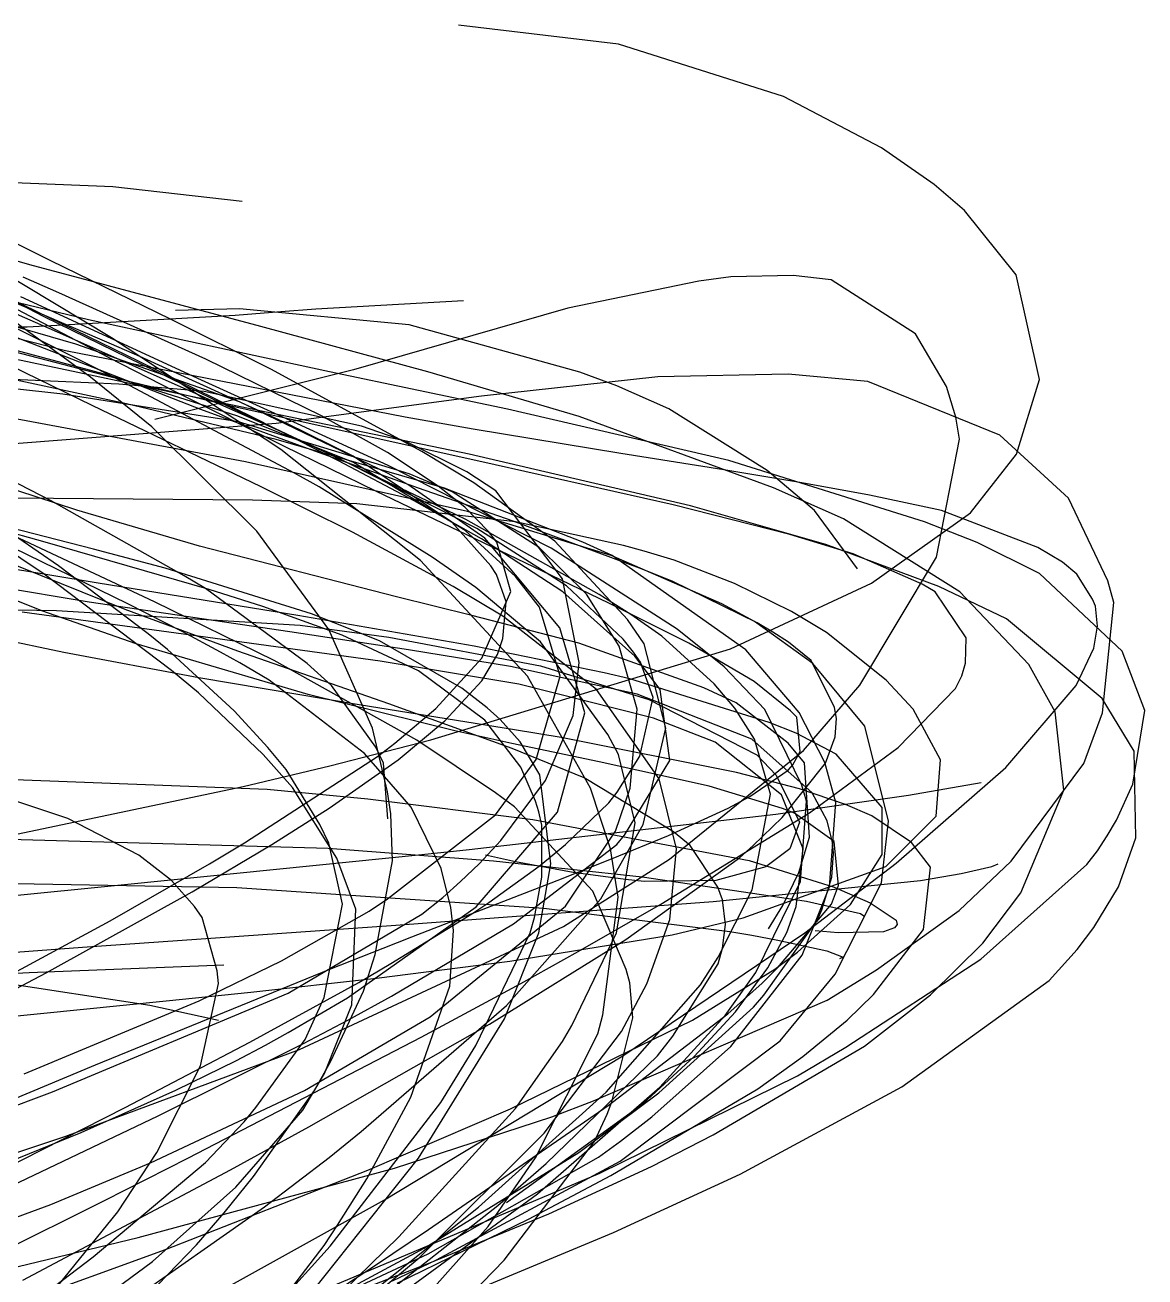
# Model space of a CAD drawing. Header units: metres. Extents: x -233 to 379, y -58 to 1087.
# Drawn here: x 347.94 to 378.66, y 752.67 to 787.02 of the extents above; entities that cross this region are included whole.
import ezdxf

# ---------------------------------------------------------------- set-up
doc = ezdxf.new("R2010")
doc.units = ezdxf.units.M

msp = doc.modelspace()

# ---------------------------------------------------------------- linework, layer by layer
for p, q in [((364.212, 786.496, -1236.508), (359.829, 787.024, -1233.395)), ((368.745, 785.063, -1238.466), (364.212, 786.496, -1236.508)), ((371.434, 783.656, -1238.761), (368.745, 785.063, -1238.466)), ((372.875, 782.645, -1238.509), (371.434, 783.656, -1238.761)), ((348.069, 780.448, -1214.258), (337.982, 783.288, -1209.474)), ((350.343, 782.582, -1232.46), (343.349, 782.869, -1229.336)), ((353.893, 782.184, -1233.779), (350.343, 782.582, -1232.46)), ((373.71, 781.936, -1238.165), (372.875, 782.645, -1238.509)), ((375.122, 780.172, -1236.698), (373.71, 781.936, -1238.165)), ((348.648, 780.559, -1195.24), (346.261, 781.735, -1195.379)), ((349.047, 778.083, -1201.889), (338.136, 780.85, -1197.666)), ((349.68, 778.937, -1215.427), (341.296, 780.955, -1212.196)), ((350.307, 778.264, -1206.252), (344.368, 780.822, -1202.679)), ((348.97, 778.53, -1205.12), (344.074, 780.695, -1201.962)), ((349.735, 777.366, -1204.62), (345.222, 780.648, -1202.217)), ((349.682, 778.471, -1205.498), (345.267, 780.62, -1202.82)), ((350.312, 778.442, -1196.556), (346.686, 780.618, -1196.628)), ((354.409, 778.753, -1217.242), (348.069, 780.448, -1214.258)), ((351.929, 778.952, -1195.03), (348.648, 780.559, -1195.24)), ((349.332, 778.265, -1222.847), (342.939, 780.128, -1218.373)), ((348.466, 779.021, -1195.607), (346.242, 780.169, -1195.67)), ((348.863, 779.673, -1203.41), (347.89, 780.104, -1202.785)), ((367.301, 780.118, -1225.942), (366.418, 779.997, -1225.484)), ((369.011, 780.155, -1226.686), (367.301, 780.118, -1225.942)), ((370.046, 780.037, -1227.04), (369.011, 780.155, -1226.686)), ((375.768, 777.302, -1232.922), (375.122, 780.172, -1236.698)), ((366.418, 779.997, -1225.484), (362.828, 779.255, -1223.42)), ((372.366, 778.55, -1227.023), (370.046, 780.037, -1227.04)), ((352.757, 776.475, -1202.411), (345.129, 779.45, -1197.731)), ((350.224, 777.903, -1206.701), (346.999, 779.598, -1204.547)), ((352.781, 777.281, -1195.862), (347.822, 779.564, -1195.871)), ((352.894, 777.855, -1205.969), (348.863, 779.673, -1203.41)), ((359.961, 779.457, -1232.305), (355.913, 779.23, -1231.34)), ((349.777, 776.582, -1201.467), (344.651, 779.078, -1199.822)), ((353.699, 779.059, -1230.52), (347.993, 778.735, -1228.076)), ((353.822, 779.237, -1234.062), (352.065, 779.193, -1232.342)), ((354.952, 779.153, -1230.999), (353.699, 779.059, -1230.52)), ((358.475, 778.8, -1237.802), (353.822, 779.237, -1234.062)), ((355.913, 779.23, -1231.34), (354.952, 779.153, -1230.999)), ((362.828, 779.255, -1223.42), (356.944, 777.563, -1219.54)), ((347.993, 778.735, -1228.076), (346.762, 778.734, -1227.475)), ((349.773, 777.66, -1198.559), (347.341, 778.882, -1198.837)), ((353.074, 776.771, -1195.508), (348.466, 779.021, -1195.607)), ((356.292, 777.508, -1217.913), (349.68, 778.937, -1215.427)), ((354.681, 777.583, -1194.82), (351.929, 778.952, -1195.03)), ((358.988, 777.506, -1219.325), (354.409, 778.753, -1217.242)), ((363.154, 777.498, -1240.065), (358.475, 778.8, -1237.802)), ((350.553, 777.301, -1199.87), (346.009, 778.477, -1197.885)), ((350.214, 777.415, -1223.207), (346.551, 778.405, -1220.477)), ((354.79, 775.942, -1208.973), (348.97, 778.53, -1205.12)), ((351.068, 777.796, -1206.358), (349.682, 778.471, -1205.498)), ((354.957, 775.377, -1196.301), (350.312, 778.442, -1196.556)), ((373.212, 777.11, -1226.411), (372.366, 778.55, -1227.023)), ((353.317, 776.66, -1218.672), (345.794, 778.248, -1215.518)), ((358.369, 776.261, -1206.586), (349.047, 778.083, -1201.889)), ((353.824, 776.682, -1225.564), (349.332, 778.265, -1222.847)), ((351.087, 777.927, -1206.715), (350.307, 778.264, -1206.252)), ((350.717, 776.627, -1229.246), (344.952, 777.871, -1226.05)), ((352.05, 776.965, -1207.974), (350.224, 777.903, -1206.701)), ((354.197, 776.253, -1208.341), (351.068, 777.796, -1206.358)), ((355.103, 776.105, -1208.908), (351.087, 777.927, -1206.715)), ((356.068, 776.302, -1207.838), (352.894, 777.855, -1205.969)), ((351.419, 776.002, -1205.508), (349.735, 777.366, -1204.62)), ((350.666, 777.21, -1198.449), (349.773, 777.66, -1198.559)), ((353.777, 776.297, -1225.606), (350.214, 777.415, -1223.207)), ((356.944, 777.563, -1219.54), (351.499, 776.2, -1215.832)), ((358.823, 775.319, -1194.311), (354.681, 777.583, -1194.82)), ((361.171, 776.482, -1219.649), (356.292, 777.508, -1217.913)), ((363.14, 776.284, -1221.092), (358.988, 777.506, -1219.325)), ((365.297, 777.37, -1218.278), (360.456, 776.837, -1216.054)), ((364.173, 777.121, -1240.38), (363.154, 777.498, -1240.065)), ((368.872, 777.446, -1219.714), (365.297, 777.37, -1218.278)), ((371.056, 777.241, -1220.432), (368.872, 777.446, -1219.714)), ((349.445, 775.886, -1224.675), (341.771, 777.338, -1220.141)), ((350.511, 777.168, -1237.167), (346.827, 777.332, -1235.822)), ((348.972, 776.898, -1233.207), (347.57, 777.05, -1232.73)), ((352.853, 776.969, -1237.858), (350.511, 777.168, -1237.167)), ((353.395, 776.613, -1201.244), (350.553, 777.301, -1199.87)), ((355.329, 774.729, -1197.642), (350.666, 777.21, -1198.449)), ((354.489, 776.502, -1195.858), (352.781, 777.281, -1195.862)), ((365.594, 776.492, -1240.608), (364.173, 777.121, -1240.38)), ((374.679, 775.775, -1220.906), (371.056, 777.241, -1220.432)), ((373.468, 776.269, -1225.949), (373.212, 777.11, -1226.411)), ((375.136, 775.253, -1229.402), (375.768, 777.302, -1232.922)), ((348.652, 773.973, -1203.791), (343.372, 776.693, -1200.496)), ((353.794, 776.137, -1234.35), (348.972, 776.898, -1233.207)), ((355.039, 775.468, -1210.17), (352.05, 776.965, -1207.974)), ((357.163, 776.018, -1238.364), (352.853, 776.969, -1237.858)), ((353.979, 776.338, -1195.49), (353.074, 776.771, -1195.508)), ((360.12, 775.252, -1221.354), (353.317, 776.66, -1218.672)), ((357.9, 774.718, -1227.348), (353.824, 776.682, -1225.564)), ((360.456, 776.837, -1216.054), (354.827, 776.094, -1213.378)), ((354.411, 774.355, -1203.206), (349.777, 776.582, -1201.467)), ((354.824, 775.655, -1231.356), (350.717, 776.627, -1229.246)), ((355.886, 775.329, -1204.567), (352.757, 776.475, -1202.411)), ((360.836, 774.958, -1205.723), (353.395, 776.613, -1201.244)), ((356.264, 775.256, -1195.44), (353.979, 776.338, -1195.49)), ((355.415, 776.081, -1195.854), (354.489, 776.502, -1195.858)), ((367.247, 775.078, -1221.51), (361.171, 776.482, -1219.649)), ((368.296, 774.804, -1239.956), (365.594, 776.492, -1240.608)), ((354.827, 776.094, -1213.378), (345.613, 775.371, -1209.268)), ((354.297, 773.141, -1206.859), (351.419, 776.002, -1205.508)), ((356.943, 775.021, -1227.346), (353.777, 776.297, -1225.606)), ((358.473, 774.714, -1234.433), (353.794, 776.137, -1234.35)), ((356.538, 775.067, -1209.839), (354.197, 776.253, -1208.341)), ((356.938, 775.193, -1209.77), (355.103, 776.105, -1208.908)), ((357.898, 774.936, -1195.831), (355.415, 776.081, -1195.854)), ((357.884, 775.295, -1208.759), (356.068, 776.302, -1207.838)), ((358.385, 775.601, -1238.328), (357.163, 776.018, -1238.364)), ((360.228, 775.933, -1207.628), (358.369, 776.261, -1206.586)), ((368.472, 774.329, -1222.952), (363.14, 776.284, -1221.092)), ((373.571, 775.662, -1225.577), (373.468, 776.269, -1225.949)), ((353.988, 775.038, -1227.326), (349.445, 775.886, -1224.675)), ((356.277, 775.264, -1209.951), (354.79, 775.942, -1208.973)), ((359.442, 774.313, -1233.427), (354.824, 775.655, -1231.356)), ((364.285, 775.267, -1210.171), (360.228, 775.933, -1207.628)), ((372.941, 772.422, -1222.941), (373.571, 775.662, -1225.577)), ((376.564, 774.04, -1220.512), (374.679, 775.775, -1220.906)), ((358.788, 772.337, -1195.767), (354.957, 775.377, -1196.301)), ((357.58, 774.226, -1212.132), (355.039, 775.468, -1210.17)), ((358.729, 774.321, -1206.692), (355.886, 775.329, -1204.567)), ((359.271, 774.376, -1209.275), (357.884, 775.295, -1208.759)), ((360.059, 774.764, -1237.959), (358.385, 775.601, -1238.328)), ((360.248, 774.461, -1194.066), (358.823, 775.319, -1194.311)), ((360.072, 773.678, -1230.668), (353.988, 775.038, -1227.326)), ((358.273, 774.302, -1195.38), (356.264, 775.256, -1195.44)), ((360.33, 773.206, -1212.407), (356.277, 775.264, -1209.951)), ((358.616, 773.967, -1211.16), (356.538, 775.067, -1209.839)), ((359.646, 773.381, -1210.307), (356.938, 775.193, -1209.77)), ((360.013, 773.154, -1228.234), (356.943, 775.021, -1227.346)), ((362.369, 772.67, -1195.624), (357.898, 774.936, -1195.831)), ((366.187, 773.834, -1223.421), (360.12, 775.252, -1221.354)), ((365.717, 773.864, -1209.413), (360.836, 774.958, -1205.723)), ((367.106, 774.816, -1212.142), (364.285, 775.267, -1210.171)), ((372.608, 773.394, -1222.534), (367.247, 775.078, -1221.51)), ((373.875, 773.639, -1226.102), (375.136, 775.253, -1229.402)), ((349.358, 773.71, -1199.055), (346.573, 774.621, -1199.174)), ((356.004, 774.354, -1197.504), (355.329, 774.729, -1197.642)), ((358.439, 774.42, -1227.536), (357.9, 774.718, -1227.348)), ((359.654, 774.219, -1234.269), (358.473, 774.714, -1234.433)), ((360.853, 774.245, -1237.638), (360.059, 774.764, -1237.959)), ((369.249, 774.461, -1213.782), (367.106, 774.816, -1212.142)), ((369.596, 773.707, -1238.99), (368.296, 774.804, -1239.956)), ((356.917, 773.112, -1204.233), (354.411, 774.355, -1203.206)), ((359.105, 772.428, -1196.603), (356.004, 774.354, -1197.504)), ((358.967, 773.969, -1195.356), (358.273, 774.302, -1195.38)), ((360.549, 772.944, -1227.901), (358.439, 774.42, -1227.536)), ((361.327, 773.408, -1208.783), (358.729, 774.321, -1206.692)), ((360.005, 773.792, -1209.424), (359.271, 774.376, -1209.275)), ((363.236, 772.832, -1234.753), (359.442, 774.313, -1233.427)), ((362.473, 772.859, -1193.457), (360.248, 774.461, -1194.066)), ((370.392, 773.478, -1223.475), (368.472, 774.329, -1222.952)), ((371.104, 774.126, -1215.328), (369.249, 774.461, -1213.782)), ((348.488, 772.839, -1192.43), (343.94, 774.11, -1193.052)), ((349.814, 772.643, -1192.596), (344.716, 773.953, -1192.982)), ((354.175, 773.985, -1220.69), (347.628, 774.042, -1216.73)), ((352.305, 771.909, -1205.896), (348.652, 773.973, -1203.791)), ((357.043, 773.888, -1222.381), (354.175, 773.985, -1220.69)), ((362.116, 772.051, -1215.865), (357.58, 774.226, -1212.132)), ((360.455, 772.928, -1212.296), (358.616, 773.967, -1211.16)), ((360.025, 773.454, -1195.31), (358.967, 773.969, -1195.356)), ((362.04, 772.685, -1233.225), (359.654, 774.219, -1234.269)), ((362.676, 771.83, -1235.348), (360.853, 774.245, -1237.638)), ((373.073, 773.7, -1217.144), (371.104, 774.126, -1215.328)), ((377.637, 771.778, -1219.404), (376.564, 774.04, -1220.512)), ((348.464, 771.958, -1197.997), (345.943, 773.638, -1196.238)), ((348.854, 772.185, -1199.252), (346.836, 773.573, -1197.925)), ((352.719, 772.728, -1198.922), (349.358, 773.71, -1199.055)), ((361.394, 773.396, -1224.644), (357.043, 773.888, -1222.381)), ((360.651, 773.128, -1209.372), (360.005, 773.792, -1209.424)), ((364.019, 772.474, -1232.605), (360.072, 773.678, -1230.668)), ((368.915, 773.05, -1212.351), (365.717, 773.864, -1209.413)), ((369.901, 772.773, -1224.418), (366.187, 773.834, -1223.421)), ((370.771, 772.103, -1236.721), (369.596, 773.707, -1238.99)), ((371.159, 771.706, -1221.369), (373.875, 773.639, -1226.102)), ((375.723, 772.691, -1220.088), (373.073, 773.7, -1217.144)), ((348.399, 770.948, -1202.062), (342.484, 773.302, -1201.558)), ((351.487, 771.199, -1193.912), (347.036, 773.288, -1194.248)), ((360.714, 772.183, -1209.807), (359.646, 773.381, -1210.307)), ((363.686, 771.401, -1194.903), (360.025, 773.454, -1195.31)), ((364.793, 772.119, -1211.82), (361.327, 773.408, -1208.783)), ((364.355, 772.742, -1225.874), (361.394, 773.396, -1224.644)), ((373.581, 771.472, -1223.761), (370.392, 773.478, -1223.475)), ((374.058, 772.824, -1222.669), (372.608, 773.394, -1222.534)), ((350.683, 770.988, -1201.502), (345.385, 773.111, -1200.751)), ((356.267, 770.435, -1207.451), (354.297, 773.141, -1206.859)), ((359.682, 771.615, -1205.436), (356.917, 773.112, -1204.233)), ((361.393, 771.891, -1228.115), (360.013, 773.154, -1228.234)), ((362.794, 771.636, -1213.538), (360.33, 773.206, -1212.407)), ((362.689, 771.476, -1213.543), (360.455, 772.928, -1212.296)), ((362.606, 770.487, -1227.057), (360.549, 772.944, -1227.901)), ((360.883, 772.837, -1209.289), (360.651, 773.128, -1209.372)), ((370.655, 772.519, -1214.215), (368.915, 773.05, -1212.351)), ((349.697, 771.192, -1209.862), (340.228, 772.771, -1206.608)), ((350.759, 771.147, -1205.849), (347.615, 772.676, -1205.997)), ((352.987, 771.533, -1191.444), (348.488, 772.839, -1192.43)), ((351.781, 772.126, -1192.382), (349.814, 772.643, -1192.596)), ((358.13, 771.337, -1198.665), (352.719, 772.728, -1198.922)), ((361.267, 771.483, -1208.098), (360.883, 772.837, -1209.289)), ((363.336, 771.407, -1232.058), (362.04, 772.685, -1233.225)), ((365.822, 770.451, -1195.087), (362.369, 772.67, -1195.624)), ((364.464, 770.718, -1192.296), (362.473, 772.859, -1193.457)), ((364.043, 772.469, -1234.99), (363.236, 772.832, -1234.753)), ((364.917, 772.592, -1226.08), (364.355, 772.742, -1225.874)), ((365.741, 772.341, -1226.351), (364.917, 772.592, -1226.08)), ((373.005, 771.622, -1224.922), (369.901, 772.773, -1224.418)), ((375.768, 771.975, -1222.616), (374.058, 772.824, -1222.669)), ((376.397, 772.286, -1220.952), (375.723, 772.691, -1220.088)), ((349.942, 771.713, -1211.992), (346.715, 772.243, -1210.654)), ((361.723, 769.161, -1194.781), (358.788, 772.337, -1195.767)), ((360.301, 771.594, -1196.148), (359.105, 772.428, -1196.603)), ((367.052, 771.141, -1233.825), (364.019, 772.474, -1232.605)), ((367.706, 769.885, -1235.253), (364.043, 772.469, -1234.99)), ((367.398, 771.704, -1226.756), (365.741, 772.341, -1226.351)), ((372.548, 771.679, -1216.727), (370.655, 772.519, -1214.215)), ((370.84, 768.913, -1219.141), (372.941, 772.422, -1222.941)), ((376.789, 771.962, -1221.508), (376.397, 772.286, -1220.952)), ((351.957, 769.314, -1200.497), (348.464, 771.958, -1197.997)), ((351.313, 770.32, -1200.882), (348.854, 772.185, -1199.252)), ((355.792, 770.868, -1191.546), (351.781, 772.126, -1192.382)), ((352.887, 771.561, -1206.21), (352.305, 771.909, -1205.896)), ((360.869, 771.948, -1209.646), (360.714, 772.183, -1209.807)), ((361.134, 771.2, -1208.877), (360.869, 771.948, -1209.646)), ((362.049, 771.049, -1227.765), (361.393, 771.891, -1228.115)), ((363.955, 771.165, -1217.425), (362.116, 772.051, -1215.865)), ((365.692, 771.763, -1212.638), (364.793, 772.119, -1211.82)), ((378.029, 769.843, -1221.345), (375.768, 771.975, -1222.616)), ((377.223, 771.274, -1222.289), (376.789, 771.962, -1221.508)), ((355.416, 770.826, -1214.35), (349.942, 771.713, -1211.992)), ((355.675, 769.505, -1207.28), (352.887, 771.561, -1206.21)), ((354.462, 771.071, -1191.018), (352.987, 771.533, -1191.444)), ((361.045, 770.802, -1206.043), (359.682, 771.615, -1205.436)), ((362.075, 770.1, -1195.178), (360.301, 771.594, -1196.148)), ((363.138, 769.531, -1232.508), (362.676, 771.83, -1235.348)), ((364.343, 770.172, -1213.694), (362.794, 771.636, -1213.538)), ((368.016, 770.62, -1214.824), (365.692, 771.763, -1212.638)), ((367.293, 769.912, -1216.152), (371.159, 771.706, -1221.369)), ((368.962, 770.931, -1226.947), (367.398, 771.704, -1226.756)), ((372.906, 771.476, -1217.267), (372.548, 771.679, -1216.727)), ((374.864, 770.734, -1224.986), (373.005, 771.622, -1224.922)), ((377.802, 771.184, -1219.058), (377.637, 771.778, -1219.404)), ((349.001, 769.805, -1206.595), (342.418, 771.204, -1203.477)), ((355.203, 770.373, -1211.869), (349.697, 771.192, -1209.862)), ((354.771, 769.59, -1193.528), (351.487, 771.199, -1193.912)), ((360.197, 770.824, -1198.536), (358.13, 771.337, -1198.665)), ((360.468, 769.65, -1205.063), (361.267, 771.483, -1208.098)), ((361.043, 770.19, -1207.357), (361.134, 771.2, -1208.877)), ((364.661, 769.709, -1214.23), (362.689, 771.476, -1213.543)), ((364.236, 769.985, -1230.51), (363.336, 771.407, -1232.058)), ((364.558, 770.848, -1194.749), (363.686, 771.401, -1194.903)), ((366.147, 770.06, -1219.287), (363.955, 771.165, -1217.425)), ((373.752, 770.207, -1219.354), (372.906, 771.476, -1217.267)), ((375.47, 769.483, -1223.133), (373.581, 771.472, -1223.761)), ((377.297, 771.083, -1222.455), (377.223, 771.274, -1222.289)), ((377.495, 768.154, -1216.687), (377.802, 771.184, -1219.058)), ((344.826, 771.033, -1196.061), (348.802, 770.964, -1200.009)), ((352.691, 770.252, -1212.411), (347.859, 770.915, -1210.661)), ((350.988, 770.042, -1202.316), (348.399, 770.948, -1202.062)), ((348.802, 770.964, -1200.009), (355.485, 770.557, -1207.242)), ((353.77, 769.849, -1201.981), (350.683, 770.988, -1201.502)), ((352.252, 770.383, -1205.712), (350.759, 771.147, -1205.849)), ((356.634, 770.287, -1190.162), (354.462, 771.071, -1191.018)), ((360.255, 769.98, -1216.445), (355.416, 770.826, -1214.35)), ((357.665, 770.131, -1190.909), (355.792, 770.868, -1191.546)), ((363.124, 770.06, -1198.257), (360.197, 770.824, -1198.536)), ((362.618, 769.163, -1226.081), (362.049, 771.049, -1227.765)), ((365.406, 770.252, -1194.549), (364.558, 770.848, -1194.749)), ((367.95, 770.656, -1234.129), (367.052, 771.141, -1233.825)), ((369.925, 770.359, -1226.955), (368.962, 770.931, -1226.947)), ((377.356, 770.529, -1222.757), (377.297, 771.083, -1222.455)), ((355.485, 770.557, -1207.242), (357.917, 770.233, -1210.278)), ((363.615, 768.793, -1207.133), (361.045, 770.802, -1206.043)), ((363.293, 768.152, -1225.006), (362.606, 770.487, -1227.057)), ((364.924, 770.047, -1191.873), (364.464, 770.718, -1192.296)), ((369.544, 769.503, -1234.486), (367.95, 770.656, -1234.129)), ((368.453, 770.369, -1215.237), (368.016, 770.62, -1214.824)), ((377.484, 768.548, -1223.956), (374.864, 770.734, -1224.986)), ((377.252, 769.924, -1222.875), (377.356, 770.529, -1222.757)), ((351.842, 769.895, -1201.23), (351.313, 770.32, -1200.882)), ((353.298, 769.821, -1205.574), (352.252, 770.383, -1205.712)), ((357.676, 769.566, -1214.267), (352.691, 770.252, -1212.411)), ((358.456, 769.884, -1213.089), (355.203, 770.373, -1211.869)), ((357.468, 767.736, -1207.275), (356.267, 770.435, -1207.451)), ((358.726, 769.303, -1188.913), (356.634, 770.287, -1190.162)), ((359.917, 768.825, -1189.515), (357.665, 770.131, -1190.909)), ((357.917, 770.233, -1210.278), (362.081, 769.441, -1216.091)), ((360.895, 769.756, -1206.594), (361.043, 770.19, -1207.357)), ((364.627, 769.821, -1213.628), (364.343, 770.172, -1213.694)), ((366.841, 768.944, -1193.951), (365.406, 770.252, -1194.549)), ((367.112, 769.413, -1194.713), (365.822, 770.451, -1195.087)), ((368.884, 770.091, -1215.641), (368.453, 770.369, -1215.237)), ((371.558, 769.047, -1226.555), (369.925, 770.359, -1226.955)), ((373.738, 769.519, -1219.948), (373.752, 770.207, -1219.354)), ((352.709, 769.111, -1208.514), (349.001, 769.805, -1206.595)), ((355.7, 768.654, -1202.839), (350.988, 770.042, -1202.316)), ((353.676, 768.204, -1202.386), (351.842, 769.895, -1201.23)), ((353.834, 769.523, -1205.487), (353.298, 769.821, -1205.574)), ((357.915, 768.398, -1202.639), (353.77, 769.849, -1201.981)), ((361.25, 769.422, -1214.148), (358.456, 769.884, -1213.089)), ((359.073, 767.415, -1207.255), (367.293, 769.912, -1216.152)), ((363.82, 769.248, -1217.9), (360.255, 769.98, -1216.445)), ((363.928, 767.559, -1193.087), (362.075, 770.1, -1195.178)), ((366.557, 768.837, -1197.517), (363.124, 770.06, -1198.257)), ((364.728, 768.255, -1228.305), (364.236, 769.985, -1230.51)), ((364.819, 769.543, -1213.536), (364.627, 769.821, -1213.628)), ((365.516, 767.735, -1190.05), (364.924, 770.047, -1191.873)), ((367.941, 769.015, -1220.693), (366.147, 770.06, -1219.287)), ((369.168, 768.166, -1234.767), (367.706, 769.885, -1235.253)), ((369.505, 769.585, -1216.206), (368.884, 770.091, -1215.641)), ((376.768, 768.903, -1222.645), (377.252, 769.924, -1222.875)), ((378.657, 768.217, -1219.747), (378.029, 769.843, -1221.345)), ((354.638, 769.052, -1205.324), (353.834, 769.523, -1205.487)), ((358.682, 767.406, -1192.695), (354.771, 769.59, -1193.528)), ((356.348, 768.907, -1207.423), (355.675, 769.505, -1207.28)), ((361.481, 768.941, -1215.676), (357.676, 769.566, -1214.267)), ((359.206, 768.276, -1202.137), (360.468, 769.65, -1205.063)), ((360.464, 769.033, -1205.143), (360.895, 769.756, -1206.594)), ((362.081, 769.441, -1216.091), (365.052, 768.518, -1221.257)), ((362.972, 768.077, -1230.428), (363.138, 769.531, -1232.508)), ((365.356, 768.795, -1214.213), (364.661, 769.709, -1214.23)), ((365.166, 768.574, -1212.833), (364.819, 769.543, -1213.536)), ((370.143, 768.303, -1216.531), (369.505, 769.585, -1216.206)), ((370.971, 767.79, -1234.384), (369.544, 769.503, -1234.486)), ((373.632, 769.167, -1220.125), (373.738, 769.519, -1219.948)), ((376.192, 768.178, -1222.341), (375.47, 769.483, -1223.133)), ((352.7, 768.701, -1201.029), (351.957, 769.314, -1200.497)), ((357.101, 768.37, -1210.987), (352.709, 769.111, -1208.514)), ((360.55, 767.956, -1187.014), (358.726, 769.303, -1188.913)), ((364.724, 768.664, -1215.425), (361.25, 769.422, -1214.148)), ((363.449, 766.088, -1193.339), (361.723, 769.161, -1194.781)), ((361.956, 766.868, -1222.694), (362.618, 769.163, -1226.081)), ((364.529, 769.09, -1218.176), (363.82, 769.248, -1217.9)), ((368.227, 768.243, -1194.163), (367.112, 769.413, -1194.713)), ((373.46, 768.817, -1220.208), (373.632, 769.167, -1220.125)), ((357.246, 767.039, -1204.143), (354.638, 769.052, -1205.324)), ((357.558, 767.213, -1206.985), (356.348, 768.907, -1207.423)), ((359.452, 767.933, -1202.618), (360.464, 769.033, -1205.143)), ((360.618, 768.287, -1188.89), (359.917, 768.825, -1189.515)), ((365.176, 768.006, -1216.899), (361.481, 768.941, -1215.676)), ((365.331, 766.341, -1207.534), (363.615, 768.793, -1207.133)), ((368.349, 767.885, -1219.175), (364.529, 769.09, -1218.176)), ((365.625, 766.846, -1212.765), (365.356, 768.795, -1214.213)), ((367.44, 768.426, -1197.217), (366.557, 768.837, -1197.517)), ((367.409, 768.283, -1193.589), (366.841, 768.944, -1193.951)), ((368.93, 768.212, -1221.232), (367.941, 769.015, -1220.693)), ((369.293, 767.121, -1216.844), (370.84, 768.913, -1219.141)), ((372.302, 768.255, -1226.131), (371.558, 769.047, -1226.555)), ((371.886, 767.199, -1219.289), (373.46, 768.817, -1220.208)), ((374.844, 766.654, -1220.762), (376.768, 768.903, -1222.645)), ((354.465, 767.009, -1202.251), (352.7, 768.701, -1201.029)), ((359.724, 767.663, -1203.301), (355.7, 768.654, -1202.839)), ((367.877, 767.433, -1216.305), (364.724, 768.664, -1215.425)), ((364.803, 766.96, -1210.597), (365.166, 768.574, -1212.833)), ((365.052, 768.518, -1221.257), (368.008, 766.999, -1228.331)), ((368.875, 767.324, -1196.263), (367.44, 768.426, -1197.217)), ((378.365, 767.097, -1222.734), (377.484, 768.548, -1223.956)), ((354.601, 767.206, -1202.921), (353.676, 768.204, -1202.386)), ((361.361, 767.685, -1213.583), (357.101, 768.37, -1210.987)), ((361.301, 767.172, -1203.096), (357.915, 768.398, -1202.639)), ((358.085, 767.325, -1199.895), (359.206, 768.276, -1202.137)), ((360.972, 767.97, -1188.511), (360.618, 768.287, -1188.89)), ((362.215, 766.292, -1227.487), (362.972, 768.077, -1230.428)), ((362.539, 765.425, -1221.093), (363.293, 768.152, -1225.006)), ((364.536, 766.084, -1225.04), (364.728, 768.255, -1228.305)), ((367.948, 767.43, -1193.047), (367.409, 768.283, -1193.589)), ((369.247, 766.166, -1192.8), (368.227, 768.243, -1194.163)), ((369.104, 768.032, -1221.284), (368.93, 768.212, -1221.232)), ((369.872, 766.794, -1234.064), (369.168, 768.166, -1234.767)), ((370.195, 767.995, -1216.483), (370.143, 768.303, -1216.531)), ((373.046, 766.866, -1224.942), (372.302, 768.255, -1226.131)), ((376.431, 766.027, -1220.302), (376.192, 768.178, -1222.341)), ((376.983, 766.76, -1215.38), (377.495, 768.154, -1216.687)), ((378.329, 766.195, -1217.079), (378.657, 768.217, -1219.747)), ((357.883, 765.986, -1206.781), (357.468, 767.736, -1207.275)), ((358.175, 766.863, -1199.935), (359.452, 767.933, -1202.618)), ((361.541, 766.666, -1185.101), (360.55, 767.956, -1187.014)), ((361.52, 767.353, -1187.744), (360.972, 767.97, -1188.511)), ((364.895, 765.091, -1187.476), (365.516, 767.735, -1190.05)), ((366.87, 767.352, -1217.326), (365.176, 768.006, -1216.899)), ((369.086, 767.591, -1219.274), (368.349, 767.885, -1219.175)), ((369.199, 767.089, -1220.388), (369.104, 768.032, -1221.284)), ((370.16, 767.491, -1216.252), (370.195, 767.995, -1216.483)), ((371.627, 765.179, -1233.187), (370.971, 767.79, -1234.384)), ((356.297, 766.701, -1204.477), (359.073, 767.415, -1207.255)), ((360.842, 765.96, -1191.933), (358.682, 767.406, -1192.695)), ((361.293, 767.311, -1203.475), (359.724, 767.663, -1203.301)), ((362.641, 767.478, -1214.392), (361.361, 767.685, -1213.583)), ((367.457, 766.516, -1217.541), (362.641, 767.478, -1214.392)), ((364.216, 767.007, -1192.592), (363.928, 767.559, -1193.087)), ((369.531, 765.954, -1216.174), (367.877, 767.433, -1216.305)), ((368.383, 765.922, -1191.885), (367.948, 767.43, -1193.047)), ((370.191, 767.023, -1219.22), (369.086, 767.591, -1219.274)), ((369.896, 766.772, -1215.639), (370.16, 767.491, -1216.252)), ((355.099, 766.599, -1203.184), (354.601, 767.206, -1202.921)), ((358.528, 765.568, -1202.942), (357.246, 767.039, -1204.143)), ((357.77, 766.771, -1206.747), (357.558, 767.213, -1206.985)), ((357.604, 766.952, -1198.983), (358.085, 767.325, -1199.895)), ((363.683, 766.808, -1203.701), (361.293, 767.311, -1203.475)), ((363.274, 766.369, -1203.259), (361.301, 767.172, -1203.096)), ((362.06, 766.45, -1186.572), (361.52, 767.353, -1187.744)), ((365.611, 764.137, -1212.11), (369.293, 767.121, -1216.844)), ((368.691, 765.901, -1217.219), (366.87, 767.352, -1217.326)), ((369.315, 766.783, -1195.752), (368.875, 767.324, -1196.263)), ((368.998, 766.727, -1219.708), (369.199, 767.089, -1220.388)), ((369.455, 765.407, -1216.896), (371.886, 767.199, -1219.289)), ((378.411, 764.722, -1219.784), (378.365, 767.097, -1222.734)), ((353.925, 766.136, -1202.185), (356.297, 766.701, -1204.477)), ((353.955, 764.59, -1192.866), (357.604, 766.952, -1198.983)), ((355.272, 766.104, -1202.776), (354.465, 767.009, -1202.251)), ((356.279, 765.534, -1196.416), (358.175, 766.863, -1199.935)), ((357.886, 765.241, -1205.211), (357.77, 766.771, -1206.747)), ((360.84, 765.353, -1219.799), (361.956, 766.868, -1222.694)), ((366.7, 766.139, -1203.786), (363.683, 766.808, -1203.701)), ((364.18, 765.976, -1208.802), (364.803, 766.96, -1210.597)), ((364.672, 765.133, -1190.728), (364.216, 767.007, -1192.592)), ((364.385, 764.793, -1209.516), (365.625, 766.846, -1212.765)), ((368.008, 766.999, -1228.331), (368.545, 766.439, -1230.631)), ((368.704, 765.279, -1213.498), (369.896, 766.772, -1215.639)), ((368.875, 766.577, -1219.369), (368.998, 766.727, -1219.708)), ((369.453, 764.742, -1193.601), (369.315, 766.783, -1195.752)), ((370.18, 765.688, -1233.316), (369.872, 766.794, -1234.064)), ((371.446, 765.551, -1217.74), (370.191, 767.023, -1219.22)), ((372.926, 765.322, -1222.833), (373.046, 766.866, -1224.942)), ((374.986, 764.084, -1212.211), (376.983, 766.76, -1215.38)), ((343.84, 766.467, -1206.772), (354.58, 766.058, -1215.668)), ((356.02, 765.092, -1203.502), (355.099, 766.599, -1203.184)), ((361.944, 765.732, -1183.691), (361.541, 766.666, -1185.101)), ((362.362, 764.01, -1183.231), (362.06, 766.45, -1186.572)), ((365.729, 764.887, -1202.956), (363.274, 766.369, -1203.259)), ((369.182, 766.063, -1218.651), (367.457, 766.516, -1217.541)), ((367.822, 765.856, -1217.127), (368.875, 766.577, -1219.369)), ((368.545, 766.439, -1230.631), (369.184, 765.151, -1235.768)), ((371.834, 764.026, -1217.186), (374.844, 766.654, -1220.762)), ((347.031, 764.686, -1195.905), (353.925, 766.136, -1202.185)), ((354.58, 766.058, -1215.668), (357.336, 765.792, -1218.28)), ((356.493, 764.169, -1203.377), (355.272, 766.104, -1202.776)), ((360.988, 764.648, -1224.376), (362.215, 766.292, -1227.487)), ((363.993, 764.417, -1192.371), (363.449, 766.088, -1193.339)), ((364.138, 764.903, -1223.065), (364.536, 766.084, -1225.04)), ((365.811, 764.423, -1207.2), (365.331, 766.341, -1207.534)), ((368.713, 765.525, -1203.5), (366.7, 766.139, -1203.786)), ((370.442, 765.636, -1219.415), (369.182, 766.063, -1218.651)), ((369.374, 765.732, -1192.48), (369.247, 766.166, -1192.8)), ((372.168, 765.895, -1238.211), (374.169, 766.242, -1242.847)), ((375.249, 763.212, -1216.4), (376.431, 766.027, -1220.302)), ((377.876, 765.207, -1215.585), (378.329, 766.195, -1217.079)), ((349.112, 765.252, -1181.913), (347.634, 765.746, -1182.592)), ((357.336, 765.792, -1218.28), (361.867, 765.222, -1222.968)), ((357.972, 765.377, -1206.55), (357.883, 765.986, -1206.781)), ((361.363, 765.576, -1191.707), (360.842, 765.96, -1191.933)), ((362.035, 765.439, -1183.246), (361.944, 765.732, -1183.691)), ((362.76, 764.538, -1205.672), (363.954, 765.686, -1208.228)), ((363.954, 765.686, -1208.228), (364.18, 765.976, -1208.802)), ((367.227, 765.533, -1215.964), (367.822, 765.856, -1217.127)), ((367.885, 763.293, -1189.35), (368.383, 765.922, -1191.885)), ((368.531, 765.373, -1232.597), (372.168, 765.895, -1238.211)), ((369.286, 764.418, -1216.312), (368.691, 765.901, -1217.219)), ((369.205, 763.522, -1190.505), (369.374, 765.732, -1192.48)), ((369.938, 765.192, -1215.827), (369.531, 765.954, -1216.174)), ((370.002, 763.38, -1231.165), (370.18, 765.688, -1233.316)), ((354.71, 764.536, -1193.711), (356.279, 765.534, -1196.416)), ((357.882, 763.048, -1214.2), (360.84, 765.353, -1219.799)), ((358.014, 764.089, -1205.907), (357.972, 765.377, -1206.55)), ((359.352, 763.886, -1201.243), (358.528, 765.568, -1202.942)), ((360.123, 764.407, -1222.978), (368.531, 765.373, -1232.597)), ((360.316, 762.828, -1215.93), (362.539, 765.425, -1221.093)), ((363.515, 763.258, -1189.924), (361.363, 765.576, -1191.707)), ((362.117, 765.07, -1182.685), (362.035, 765.439, -1183.246)), ((365.38, 762.904, -1211.956), (369.455, 765.407, -1216.896)), ((365.587, 764.789, -1212.988), (367.227, 765.533, -1215.964)), ((369.04, 765.403, -1203.415), (368.713, 765.525, -1203.5)), ((370.134, 764.624, -1202.528), (369.04, 765.403, -1203.415)), ((371.166, 765.328, -1219.815), (370.442, 765.636, -1219.415)), ((372.253, 764.596, -1220.202), (371.166, 765.328, -1219.815)), ((371.445, 764.266, -1215.482), (371.446, 765.551, -1217.74)), ((371.554, 763.941, -1219.879), (372.926, 765.322, -1222.833)), ((351.059, 764.248, -1180.454), (349.112, 765.252, -1181.913)), ((356.267, 764.578, -1203.537), (356.02, 765.092, -1203.502)), ((361.867, 765.222, -1222.968), (367.802, 764.099, -1230.474)), ((362.113, 763.646, -1180.515), (362.117, 765.07, -1182.685)), ((363.728, 763.047, -1185.221), (364.895, 765.091, -1187.476)), ((364.161, 762.121, -1187.34), (364.672, 765.133, -1190.728)), ((367.911, 764.513, -1212.154), (368.704, 765.279, -1213.498)), ((369.184, 765.151, -1235.768), (368.916, 764.423, -1238.641)), ((370.086, 764.594, -1215.435), (369.938, 765.192, -1215.827)), ((371.428, 763.492, -1231.972), (371.627, 765.179, -1233.187)), ((377.624, 764.776, -1214.898), (377.876, 765.207, -1215.585)), ((346.888, 764.702, -1209.582), (356.256, 764.436, -1218.478)), ((360.398, 764.013, -1223.082), (360.988, 764.648, -1224.376)), ((362.762, 762.845, -1219.125), (364.138, 764.903, -1223.065)), ((364.023, 764.145, -1210.288), (365.587, 764.789, -1212.988)), ((364.172, 764.541, -1209.051), (364.385, 764.793, -1209.516)), ((366.185, 764.516, -1202.799), (365.729, 764.887, -1202.956)), ((369.166, 763.771, -1192.524), (369.453, 764.742, -1193.601)), ((377.352, 764.37, -1214.225), (377.624, 764.776, -1214.898)), ((377.933, 763.376, -1217.748), (378.411, 764.722, -1219.784)), ((352.519, 763.24, -1190.176), (354.71, 764.536, -1193.711)), ((352.993, 764.007, -1191.334), (353.955, 764.59, -1192.866)), ((356.256, 764.436, -1218.478), (360.791, 764.093, -1223.564)), ((356.647, 762.899, -1203.176), (356.267, 764.578, -1203.537)), ((358.823, 764.267, -1221.602), (360.123, 764.407, -1222.978)), ((361.339, 762.363, -1204.034), (364.172, 764.541, -1209.051)), ((362.044, 763.949, -1204.266), (362.76, 764.538, -1205.672)), ((364.211, 763.095, -1191.504), (363.993, 764.417, -1192.371)), ((365.626, 762.483, -1206.309), (365.811, 764.423, -1207.2)), ((366.943, 763.365, -1201.99), (366.185, 764.516, -1202.799)), ((367.534, 764.178, -1211.526), (367.911, 764.513, -1212.154)), ((368.916, 764.423, -1238.641), (368.257, 763.928, -1240.631)), ((369.088, 762.835, -1214.722), (369.286, 764.418, -1216.312)), ((370.064, 763.644, -1214.622), (370.117, 764.301, -1215.213)), ((370.117, 764.301, -1215.213), (370.086, 764.594, -1215.435)), ((370.249, 763.412, -1200.696), (370.134, 764.624, -1202.528)), ((372.779, 763.92, -1220.107), (372.253, 764.596, -1220.202)), ((377.065, 763.987, -1213.571), (377.352, 764.37, -1214.225)), ((350.276, 762.449, -1187.227), (352.993, 764.007, -1191.334)), ((350.755, 763.453, -1213.849), (358.823, 764.267, -1221.602)), ((351.959, 763.555, -1179.42), (351.059, 764.248, -1180.454)), ((357.011, 762.77, -1203.412), (356.493, 764.169, -1203.377)), ((357.538, 761.521, -1204.03), (358.014, 764.089, -1205.907)), ((359.887, 763.522, -1222.039), (360.398, 764.013, -1223.082)), ((361.395, 764.062, -1238.716), (360.565, 764.244, -1237.666)), ((360.657, 762.952, -1201.748), (362.044, 763.949, -1204.266)), ((360.791, 764.093, -1223.564), (364.865, 763.655, -1228.932)), ((362.973, 763.774, -1240.481), (361.395, 764.062, -1238.716)), ((362.027, 762.121, -1180.574), (362.362, 764.01, -1183.231)), ((362.534, 763.556, -1207.802), (364.023, 764.145, -1210.288)), ((362.707, 762.293, -1208.646), (365.611, 764.137, -1212.11)), ((364.42, 761.937, -1206.573), (367.534, 764.178, -1211.526)), ((367.802, 764.099, -1230.474), (370.136, 763.374, -1234.853)), ((369.331, 762.113, -1213.991), (371.834, 764.026, -1217.186)), ((370.578, 762.898, -1212.295), (371.445, 764.266, -1215.482)), ((373.563, 762.732, -1210.323), (374.986, 764.084, -1212.211)), ((374.156, 761.395, -1208.422), (377.065, 763.987, -1213.571)), ((374.454, 763.936, -1242.582), (374.628, 764.011, -1243.9)), ((359.617, 762.813, -1200.034), (359.352, 763.886, -1201.243)), ((361.908, 762.535, -1178.823), (362.113, 763.646, -1180.515)), ((364.41, 763.578, -1241.716), (362.973, 763.774, -1240.481)), ((364.865, 763.655, -1228.932), (369.369, 762.987, -1236.771)), ((368.257, 763.928, -1240.631), (366.887, 763.548, -1242.17)), ((367.632, 762.525, -1214.739), (371.554, 763.941, -1219.879)), ((368.726, 762.87, -1191.498), (369.166, 763.771, -1192.524)), ((369.791, 762.751, -1213.652), (370.064, 763.644, -1214.622)), ((372.498, 763.556, -1236.953), (373.615, 763.743, -1239.63)), ((372.582, 762.21, -1218.247), (372.779, 763.92, -1220.107)), ((373.615, 763.743, -1239.63), (374.454, 763.936, -1242.582)), ((337.618, 762.142, -1202.461), (350.755, 763.453, -1213.849)), ((344.657, 763.532, -1208.871), (353.747, 763.358, -1217.569)), ((352.585, 762.843, -1178.341), (351.959, 763.555, -1179.42)), ((353.747, 763.358, -1217.569), (362.168, 762.792, -1227.173)), ((358.546, 762.004, -1201.514), (362.534, 763.556, -1207.802)), ((359.394, 763.09, -1221.088), (359.887, 763.522, -1222.039)), ((364.43, 761.114, -1187.862), (363.515, 763.258, -1189.924)), ((364.924, 763.524, -1242.065), (364.41, 763.578, -1241.716)), ((366.887, 763.548, -1242.17), (364.924, 763.524, -1242.065)), ((366.815, 762.978, -1228.454), (372.498, 763.556, -1236.953)), ((367.072, 763.019, -1201.698), (366.943, 763.365, -1201.99)), ((366.952, 761.45, -1187.331), (367.885, 763.293, -1189.35)), ((367.981, 761.032, -1187.838), (369.205, 763.522, -1190.505)), ((369.252, 761.507, -1228.958), (370.002, 763.38, -1231.165)), ((370.062, 762.902, -1199.869), (370.249, 763.412, -1200.696)), ((370.136, 763.374, -1234.853), (371.119, 762.942, -1237.598)), ((370.159, 760.978, -1229.428), (371.428, 763.492, -1231.972)), ((377.259, 762.263, -1215.851), (377.933, 763.376, -1217.748)), ((348.514, 761.022, -1184.221), (352.519, 763.24, -1190.176)), ((357.381, 762.713, -1213.32), (357.882, 763.048, -1214.2)), ((358.106, 762.325, -1218.81), (366.815, 762.978, -1228.454)), ((358.825, 762.632, -1220.04), (359.394, 763.09, -1221.088)), ((360.195, 762.639, -1200.939), (360.657, 762.952, -1201.748)), ((361.144, 760.122, -1181.647), (363.728, 763.047, -1185.221)), ((363.785, 759.867, -1188.917), (364.211, 763.095, -1191.504)), ((367.151, 762.344, -1201.043), (367.072, 763.019, -1201.698)), ((369.369, 762.987, -1236.771), (370.852, 762.644, -1241.762)), ((371.119, 762.942, -1237.598), (371.832, 762.465, -1241.023)), ((374.211, 761.831, -1214.088), (375.249, 763.212, -1216.4)), ((352.796, 762.536, -1177.873), (352.585, 762.843, -1178.341)), ((354.971, 761.351, -1209.401), (357.381, 762.713, -1213.32)), ((355.156, 760.461, -1214.294), (358.825, 762.632, -1220.04)), ((356.144, 760.346, -1201.384), (356.647, 762.899, -1203.176)), ((356.784, 760.333, -1209.685), (360.316, 762.828, -1215.93)), ((356.904, 760.144, -1202.239), (357.011, 762.77, -1203.412)), ((357.971, 761.271, -1197.278), (360.195, 762.639, -1200.939)), ((359.052, 759.812, -1212.054), (362.762, 762.845, -1219.125)), ((359.693, 762.185, -1199.29), (359.617, 762.813, -1200.034)), ((362.168, 762.792, -1227.173), (367.271, 762.156, -1235.031)), ((363.11, 761.603, -1209), (365.38, 762.904, -1211.956)), ((368.333, 762.225, -1190.751), (368.726, 762.87, -1191.498)), ((368.591, 761.164, -1196.89), (370.062, 762.902, -1199.869)), ((368.836, 762.128, -1213.876), (369.088, 762.835, -1214.722)), ((369.124, 761.589, -1208.68), (370.578, 762.898, -1212.295)), ((369.676, 762.469, -1213.32), (369.791, 762.751, -1213.652)), ((370.852, 762.644, -1241.762), (370.974, 762.567, -1243.534)), ((371.298, 761.1, -1207.648), (373.563, 762.732, -1210.323)), ((344.201, 759.162, -1178.827), (350.276, 762.449, -1187.227)), ((349.517, 761.72, -1210.649), (358.106, 762.325, -1218.81)), ((353.205, 761.075, -1175.622), (352.796, 762.536, -1177.873)), ((355.464, 758.919, -1200.584), (362.707, 762.293, -1208.646)), ((357.993, 760.379, -1198.812), (361.339, 762.363, -1204.034)), ((361.798, 762.113, -1178.183), (361.908, 762.535, -1178.823)), ((364.994, 760.714, -1205.093), (365.626, 762.483, -1206.309)), ((365.688, 762.062, -1212.513), (367.632, 762.525, -1214.739)), ((367.071, 761.697, -1200.337), (367.151, 762.344, -1201.043)), ((368.2, 760.407, -1210.273), (369.676, 762.469, -1213.32)), ((371.789, 762.251, -1243.105), (371.489, 762.146, -1244.582)), ((371.859, 762.341, -1242.141), (371.789, 762.251, -1243.105)), ((371.832, 762.465, -1241.023), (371.859, 762.341, -1242.141)), ((376.8, 761.655, -1214.742), (377.259, 762.263, -1215.851)), ((357.762, 761.698, -1200.306), (358.546, 762.004, -1201.514)), ((359.588, 760.655, -1197.349), (359.693, 762.185, -1199.29)), ((360.304, 759.021, -1173.544), (361.798, 762.113, -1178.183)), ((360.678, 759.612, -1200.882), (364.42, 761.937, -1206.573)), ((361.088, 759.757, -1177.204), (362.027, 762.121, -1180.574)), ((361.233, 761.335, -1207.888), (365.688, 762.062, -1212.513)), ((362.935, 759.577, -1184.256), (364.161, 762.121, -1187.34)), ((364.334, 758.742, -1207.28), (369.331, 762.113, -1213.991)), ((367.271, 762.156, -1235.031), (367.876, 762.05, -1236.352)), ((367.876, 762.05, -1236.352), (368.586, 761.918, -1238.088)), ((368.311, 761.153, -1212.546), (368.836, 762.128, -1213.876)), ((368.586, 761.918, -1238.088), (369.929, 761.627, -1242.3)), ((370.244, 762.113, -1246.804), (369.61, 762.169, -1247.137)), ((371.489, 762.146, -1244.582), (370.244, 762.113, -1246.804)), ((371.212, 760.423, -1214.967), (372.582, 762.21, -1218.247)), ((341.966, 761.569, -1199.489), (351.363, 760.134, -1206.755)), ((346.253, 761.487, -1207.71), (349.517, 761.72, -1210.649)), ((356.295, 761.123, -1198.086), (357.762, 761.698, -1200.306)), ((361.537, 760.728, -1206.892), (363.11, 761.603, -1209)), ((366.951, 761.263, -1199.833), (367.071, 761.697, -1200.337)), ((368.502, 761.117, -1207.289), (369.124, 761.589, -1208.68)), ((369.929, 761.627, -1242.3), (370.379, 761.452, -1245.721)), ((372.777, 760.419, -1211.391), (374.211, 761.831, -1214.088)), ((376.026, 760.809, -1213.091), (376.8, 761.655, -1214.742)), ((348.052, 761.028, -1209.678), (353.387, 761.242, -1215.088)), ((352.714, 760.247, -1205.955), (354.971, 761.351, -1209.401)), ((357.091, 760.755, -1195.88), (357.971, 761.271, -1197.278)), ((357.221, 760.518, -1203.162), (357.538, 761.521, -1204.03)), ((357.577, 760.87, -1204.305), (361.233, 761.335, -1207.888)), ((365.704, 759.279, -1197.192), (366.951, 761.263, -1199.833)), ((366.469, 760.692, -1186.458), (366.952, 761.45, -1187.331)), ((367.299, 758.997, -1225.231), (369.252, 761.507, -1228.958)), ((370.379, 761.452, -1245.721), (370.281, 761.402, -1247.171)), ((370.456, 758.976, -1202.846), (374.156, 761.395, -1208.422)), ((335.914, 760.354, -1198.687), (348.052, 761.028, -1209.678)), ((341.871, 757.503, -1175.283), (348.514, 761.022, -1184.221)), ((349.866, 758.497, -1188.944), (356.295, 761.123, -1198.086)), ((353.243, 760.725, -1175.08), (353.205, 761.075, -1175.622)), ((354.134, 760.489, -1201.043), (357.577, 760.87, -1204.305)), ((364.523, 760.741, -1187.48), (364.43, 761.114, -1187.862)), ((366.242, 759.721, -1202.808), (368.502, 761.117, -1207.289)), ((367.145, 759.846, -1186.46), (367.981, 761.032, -1187.838)), ((367.428, 759.953, -1210.677), (368.311, 761.153, -1212.546)), ((368.161, 760.738, -1196.15), (368.591, 761.164, -1196.89)), ((368.652, 759.156, -1227.117), (370.159, 760.978, -1229.428)), ((369.942, 760.273, -1206.137), (371.298, 761.1, -1207.648)), ((352.747, 758.468, -1171.575), (353.243, 760.725, -1175.08)), ((354.106, 759.113, -1191.392), (357.091, 760.755, -1195.88)), ((356.329, 758.595, -1201.208), (357.221, 760.518, -1203.162)), ((358.518, 757.612, -1193.158), (359.588, 760.655, -1197.349)), ((358.801, 759.252, -1203.122), (361.537, 760.728, -1206.892)), ((363.88, 757.746, -1182.772), (366.469, 760.692, -1186.458)), ((364.302, 759.405, -1203.992), (364.994, 760.714, -1205.093)), ((364.61, 759.783, -1186.444), (364.523, 760.741, -1187.48)), ((367.212, 759.891, -1194.667), (368.161, 760.738, -1196.15)), ((371.992, 757.889, -1206.244), (376.026, 760.809, -1213.091)), ((344.207, 759.487, -1192.026), (351.806, 760.248, -1198.879)), ((347.914, 758.25, -1199.123), (352.714, 760.247, -1205.955)), ((348.695, 757.755, -1205.688), (355.156, 760.461, -1214.294)), ((351.806, 760.248, -1198.879), (354.134, 760.489, -1201.043)), ((355.157, 759.379, -1207.052), (356.784, 760.333, -1209.685)), ((355.617, 759.191, -1200.232), (356.144, 760.346, -1201.384)), ((356.793, 759.721, -1197.018), (357.993, 760.379, -1198.812)), ((363.533, 757.503, -1199.634), (369.942, 760.273, -1206.137)), ((367.918, 760.073, -1209.735), (368.2, 760.407, -1210.273)), ((370.487, 759.716, -1213.452), (371.212, 760.423, -1214.967)), ((370.967, 759.011, -1208.354), (372.777, 760.419, -1211.391)), ((351.363, 760.134, -1206.755), (353.247, 759.722, -1208.37)), ((356.152, 758.258, -1200.617), (356.904, 760.144, -1202.239)), ((357.159, 756.664, -1177.083), (361.144, 760.122, -1181.647)), ((363.651, 759.342, -1188.464), (363.785, 759.867, -1188.917)), ((363.935, 757.381, -1190.263), (367.212, 759.891, -1194.667)), ((365.322, 757.727, -1205.271), (367.918, 760.073, -1209.735)), ((365.353, 757.878, -1184.001), (367.145, 759.846, -1186.46)), ((366.292, 758.719, -1208.513), (367.428, 759.953, -1210.677)), ((355.579, 759.079, -1195.246), (356.793, 759.721, -1197.018)), ((355.605, 757.794, -1206.631), (359.052, 759.812, -1212.054)), ((355.722, 756.797, -1193.683), (360.678, 759.612, -1200.882)), ((358.73, 755.931, -1171.729), (361.088, 759.757, -1177.204)), ((361.253, 757.287, -1194.178), (366.242, 759.721, -1202.808)), ((362.68, 759.136, -1183.71), (362.935, 759.577, -1184.256)), ((364.034, 757.482, -1183.71), (364.61, 759.783, -1186.444)), ((369.275, 758.727, -1211.094), (370.487, 759.716, -1213.452)), ((352.419, 755.946, -1194.086), (358.801, 759.252, -1203.122)), ((354.272, 757.323, -1197.825), (355.617, 759.191, -1200.232)), ((354.534, 759.035, -1206.07), (355.157, 759.379, -1207.052)), ((361.387, 757.299, -1181.386), (362.68, 759.136, -1183.71)), ((361.941, 755.943, -1185.12), (363.651, 759.342, -1188.464)), ((362.179, 756.62, -1201.052), (364.302, 759.405, -1203.992)), ((364.265, 755.848, -1221.495), (368.652, 759.156, -1227.117)), ((365.287, 758.744, -1196.443), (365.704, 759.279, -1197.192)), ((349.054, 756.534, -1193.722), (355.464, 758.919, -1200.584)), ((350.686, 757.323, -1186.545), (354.106, 759.113, -1191.392)), ((351.59, 757.096, -1189.715), (355.579, 759.079, -1195.246)), ((353.737, 758.614, -1204.839), (354.534, 759.035, -1206.07)), ((359.344, 757.462, -1171.232), (360.304, 759.021, -1173.544)), ((365.135, 757.067, -1221.798), (367.299, 758.997, -1225.231)), ((366.809, 756.572, -1202.147), (370.967, 759.011, -1208.354)), ((369.123, 758.197, -1200.937), (370.456, 758.976, -1202.846)), ((347.052, 757.313, -1185.104), (349.866, 758.497, -1188.944)), ((351.549, 756.086, -1167.88), (352.747, 758.468, -1171.575)), ((352.076, 757.798, -1202.354), (353.737, 758.614, -1204.839)), ((355.881, 757.789, -1200.316), (356.329, 758.595, -1201.208)), ((357.798, 754.789, -1198.302), (364.334, 758.742, -1207.28)), ((362.235, 755.783, -1191.981), (365.287, 758.744, -1196.443)), ((364.89, 757.433, -1206.012), (366.292, 758.719, -1208.513)), ((368.037, 757.84, -1208.794), (369.275, 758.727, -1211.094)), ((355.553, 757.255, -1199.528), (356.152, 758.258, -1200.617)), ((363.706, 755.518, -1193.698), (369.123, 758.197, -1200.937)), ((349.479, 756.635, -1198.628), (352.076, 757.798, -1202.354)), ((351.381, 755.809, -1200.724), (355.605, 757.794, -1206.631)), ((354.206, 755.429, -1197.367), (355.881, 757.789, -1200.316)), ((361.994, 754.956, -1180.075), (365.353, 757.878, -1184.001)), ((364.003, 755.459, -1201.804), (368.037, 757.84, -1208.794)), ((367.553, 755.493, -1199.666), (371.992, 757.889, -1206.244)), ((347.021, 757.132, -1203.572), (348.695, 757.755, -1205.688)), ((356.309, 753.521, -1165.518), (359.344, 757.462, -1171.232)), ((357.31, 755.367, -1189.934), (358.518, 757.612, -1193.158)), ((360.378, 754.585, -1178.523), (363.88, 757.746, -1182.772)), ((361.144, 754.719, -1199.805), (364.89, 757.433, -1206.012)), ((362.39, 757.071, -1198.506), (363.533, 757.503, -1199.634)), ((363.124, 756.085, -1201.706), (365.322, 757.727, -1205.271)), ((363.904, 757.138, -1183.288), (364.034, 757.482, -1183.71)), ((346.58, 754.704, -1183.17), (351.59, 757.096, -1189.715)), ((347.287, 755.592, -1181.96), (350.686, 757.323, -1186.545)), ((353.721, 755.138, -1196.61), (355.553, 757.255, -1199.528)), ((353.944, 756.927, -1197.268), (354.272, 757.323, -1197.825)), ((357.343, 755.607, -1187.92), (361.253, 757.287, -1194.178)), ((358.188, 753.773, -1176.801), (361.387, 757.299, -1181.386)), ((359.004, 753.975, -1184.359), (363.935, 757.381, -1190.263)), ((363.556, 756.395, -1182.36), (363.904, 757.138, -1183.288)), ((352.884, 755.813, -1195.561), (353.944, 756.927, -1197.268)), ((353.575, 755.618, -1190.644), (355.722, 756.797, -1193.683)), ((358.068, 755.662, -1194.359), (362.39, 757.071, -1198.506)), ((364.272, 756.398, -1220.508), (365.135, 757.067, -1221.798)), ((343.884, 754.838, -1188.297), (349.054, 756.534, -1193.722)), ((344.95, 754.812, -1192.455), (349.479, 756.635, -1198.628)), ((356.276, 755.953, -1176.122), (357.159, 756.664, -1177.083)), ((358.753, 753.197, -1196.698), (362.179, 756.62, -1201.052)), ((361.081, 753.137, -1178.079), (363.556, 756.395, -1182.36)), ((363.672, 755.963, -1219.635), (364.272, 756.398, -1220.508)), ((365.119, 755.704, -1199.745), (366.809, 756.572, -1202.147)), ((350.484, 754.458, -1165.364), (351.549, 756.086, -1167.88)), ((358.883, 753.465, -1195.159), (363.124, 756.085, -1201.706)), ((348.642, 754.663, -1197.127), (351.381, 755.809, -1200.724)), ((349.802, 753.229, -1191.023), (352.884, 755.813, -1195.561)), ((350.115, 754.773, -1190.803), (352.419, 755.946, -1194.086)), ((354.504, 754.595, -1174.261), (356.276, 755.953, -1176.122)), ((355.037, 751.295, -1165.147), (358.73, 755.931, -1171.729)), ((358.991, 753.313, -1213.378), (363.672, 755.963, -1219.635)), ((359.226, 753.143, -1215.569), (364.265, 755.848, -1221.495)), ((360.64, 754.061, -1183.098), (361.941, 755.943, -1185.12)), ((360.911, 754.635, -1190.198), (362.235, 755.783, -1191.981)), ((362.302, 754.408, -1195.889), (365.119, 755.704, -1199.745)), ((347.875, 752.588, -1182.896), (353.575, 755.618, -1190.644)), ((351.04, 753.753, -1187.805), (358.068, 755.662, -1194.359)), ((351.789, 753.432, -1179.595), (357.343, 755.607, -1187.92)), ((353.402, 754.432, -1196.035), (354.206, 755.429, -1197.367)), ((356.444, 752.458, -1184.601), (363.706, 755.518, -1193.698)), ((356.51, 754.096, -1188.078), (357.31, 755.367, -1189.934)), ((361.751, 754.262, -1198.046), (364.003, 755.459, -1201.804)), ((364.081, 753.892, -1194.851), (367.553, 755.493, -1199.666)), ((351.437, 753.1, -1193.276), (353.721, 755.138, -1196.61)), ((342.154, 750.797, -1179.536), (350.115, 754.773, -1190.803)), ((350.369, 750.668, -1188.128), (357.798, 754.789, -1198.302)), ((356.872, 751.208, -1174.757), (361.994, 754.956, -1180.075)), ((342.25, 752.292, -1189.334), (348.642, 754.663, -1197.127)), ((347.962, 751.357, -1160.617), (350.484, 754.458, -1165.364)), ((349.09, 750.807, -1168.937), (354.504, 754.595, -1174.261)), ((352.639, 753.554, -1194.814), (353.402, 754.432, -1196.035)), ((357.054, 751.943, -1174.819), (360.378, 754.585, -1178.523)), ((357.385, 751.868, -1185.798), (360.911, 754.635, -1190.198)), ((359.043, 753.061, -1191.589), (362.302, 754.408, -1195.889)), ((356.139, 753.54, -1187.262), (356.51, 754.096, -1188.078)), ((357.868, 750.947, -1179.472), (360.64, 754.061, -1183.098)), ((358.149, 752.503, -1192.242), (361.751, 754.262, -1198.046)), ((344.671, 752.217, -1181.969), (351.04, 753.753, -1187.805)), ((356.218, 751.852, -1174.278), (358.188, 753.773, -1176.801)), ((357.523, 752.983, -1182.654), (359.004, 753.975, -1184.359)), ((360.572, 752.435, -1190.19), (364.081, 753.892, -1194.851)), ((343.334, 750.36, -1167.821), (351.789, 753.432, -1179.595)), ((350.964, 751.822, -1192.271), (352.639, 753.554, -1194.814)), ((352.284, 749.072, -1159.259), (356.309, 753.521, -1165.518)), ((354.051, 750.804, -1183.207), (356.139, 753.54, -1187.262)), ((355.034, 751.398, -1189.418), (358.883, 753.465, -1195.159)), ((355.454, 751.657, -1208.899), (358.991, 753.313, -1213.378)), ((347.819, 750.445, -1188.382), (351.437, 753.1, -1193.276)), ((348.54, 752.27, -1189.241), (349.802, 753.229, -1191.023)), ((353.682, 749.023, -1190.626), (358.753, 753.197, -1196.698)), ((356.225, 752.125, -1181.186), (357.523, 752.983, -1182.654)), ((357.253, 752.364, -1189.274), (359.043, 753.061, -1191.589)), ((358.021, 752.565, -1214.181), (359.226, 753.143, -1215.569)), ((358.903, 750.892, -1175.054), (361.081, 753.137, -1178.079))]:
    msp.add_line(p, q)

doc.saveas('drawing.dxf')
